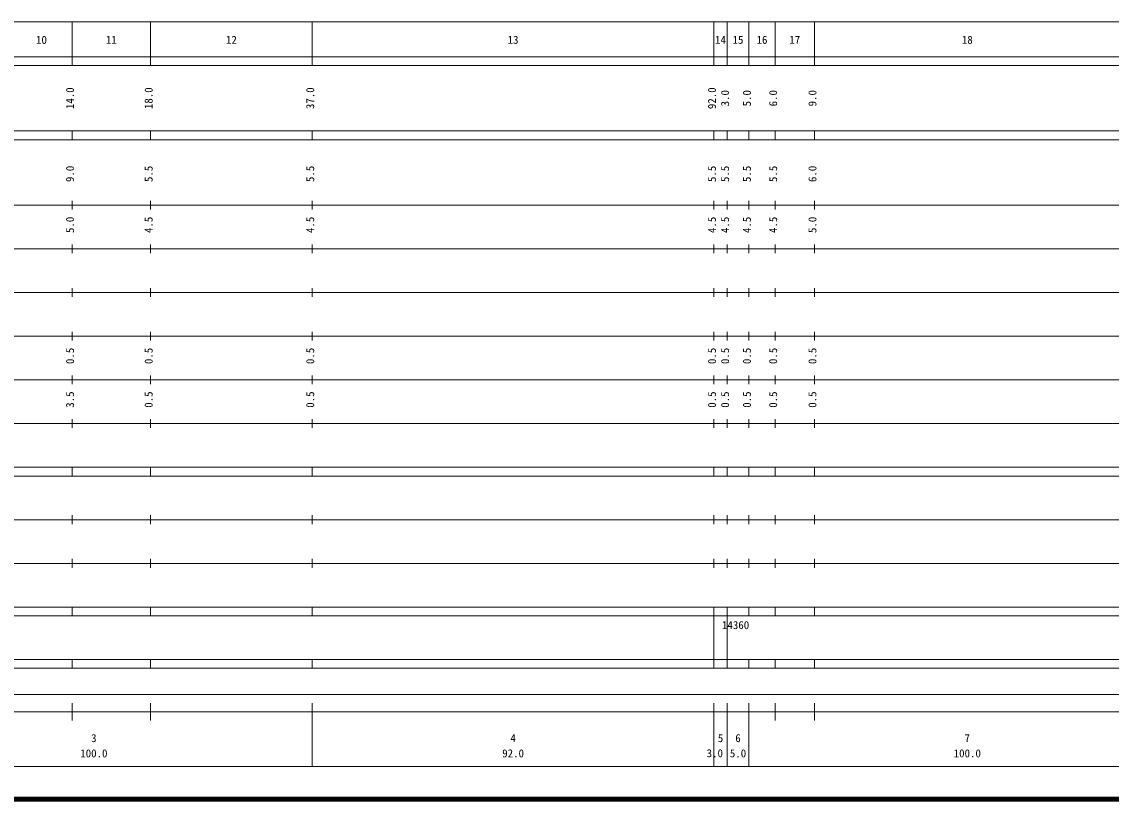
# Model space of a CAD drawing. Units: millimetres on the paper, enlarged 1000 times. Extents: x 40000 to 680000, y 20000 to 380000.
# Drawn here: x 301496 to 550957, y 20000 to 198000 of the extents above; entities that cross this region are included whole.
import ezdxf
from ezdxf.enums import TextEntityAlignment as Align

# ---------------------------------------------------------------- set-up
doc = ezdxf.new("R2010")
doc.units = ezdxf.units.MM
doc.header["$LTSCALE"] = 1000
doc.layers.add('M-TTL', color=2, linetype='Continuous', lineweight=140)
doc.layers.add('M-TTL-BAND', color=7, linetype='Continuous', lineweight=13)
doc.styles.add('ＭＳ ゴシック', font='')
doc.styles.get('ＭＳ ゴシック').set_extended_font_data('MS Gothic')

msp = doc.modelspace()

# ---------------------------------------------------------------- linework, layer by layer
at = {"layer": 'M-TTL'}
msp.add_line((40000, 20000), (680000, 20000), dxfattribs=at)
at = {"layer": 'M-TTL-BAND'}
for p, q in [((68000, 198000), (579000, 198000)), ((313000, 188000), (313000, 198000)), ((331000, 188000), (331000, 198000)), ((368000, 188000), (368000, 198000)), ((460000, 188000), (460000, 198000)), ((463000, 188000), (463000, 198000)), ((468000, 188000), (468000, 198000)), ((474000, 188000), (474000, 198000)), ((483000, 188000), (483000, 198000)), ((40000, 190000), (579000, 190000)), ((40000, 188000), (579000, 188000)), ((40000, 173000), (579000, 173000)), ((313000, 171000), (313000, 173000)), ((331000, 171000), (331000, 173000)), ((368000, 171000), (368000, 173000)), ((460000, 171000), (460000, 173000)), ((463000, 171000), (463000, 173000)), ((468000, 171000), (468000, 173000)), ((474000, 171000), (474000, 173000)), ((483000, 171000), (483000, 173000)), ((40000, 171000), (579000, 171000)), ((40000, 156000), (579000, 156000)), ((313000, 155000), (313000, 157000)), ((331000, 155000), (331000, 157000)), ((368000, 155000), (368000, 157000)), ((460000, 155000), (460000, 157000)), ((463000, 155000), (463000, 157000)), ((468000, 155000), (468000, 157000)), ((474000, 155000), (474000, 157000)), ((483000, 155000), (483000, 157000)), ((46000, 146000), (579000, 146000)), ((313000, 145000), (313000, 147000)), ((331000, 145000), (331000, 147000)), ((368000, 145000), (368000, 147000)), ((460000, 145000), (460000, 147000)), ((463000, 145000), (463000, 147000)), ((468000, 145000), (468000, 147000)), ((474000, 145000), (474000, 147000)), ((483000, 145000), (483000, 147000)), ((52000, 136000), (579000, 136000)), ((313000, 135000), (313000, 137000)), ((331000, 135000), (331000, 137000)), ((368000, 135000), (368000, 137000)), ((460000, 135000), (460000, 137000)), ((463000, 135000), (463000, 137000)), ((468000, 135000), (468000, 137000)), ((474000, 135000), (474000, 137000)), ((483000, 135000), (483000, 137000)), ((46000, 126000), (579000, 126000)), ((313000, 125000), (313000, 127000)), ((331000, 125000), (331000, 127000)), ((368000, 125000), (368000, 127000)), ((460000, 125000), (460000, 127000)), ((463000, 125000), (463000, 127000)), ((468000, 125000), (468000, 127000)), ((474000, 125000), (474000, 127000)), ((483000, 125000), (483000, 127000)), ((52000, 116000), (579000, 116000)), ((313000, 115000), (313000, 117000)), ((331000, 115000), (331000, 117000)), ((368000, 115000), (368000, 117000)), ((460000, 115000), (460000, 117000)), ((463000, 115000), (463000, 117000)), ((468000, 115000), (468000, 117000)), ((474000, 115000), (474000, 117000)), ((483000, 115000), (483000, 117000)), ((46000, 106000), (579000, 106000)), ((313000, 105000), (313000, 107000)), ((331000, 105000), (331000, 107000)), ((368000, 105000), (368000, 107000)), ((460000, 107000), (460000, 105000)), ((463000, 107000), (463000, 105000)), ((468000, 105000), (468000, 107000)), ((474000, 105000), (474000, 107000)), ((483000, 105000), (483000, 107000)), ((40000, 96000), (579000, 96000)), ((313000, 94000), (313000, 96000)), ((331000, 94000), (331000, 96000)), ((368000, 94000), (368000, 96000)), ((460000, 94000), (460000, 96000)), ((463000, 94000), (463000, 96000)), ((468000, 94000), (468000, 96000)), ((474000, 94000), (474000, 96000)), ((483000, 94000), (483000, 96000)), ((40000, 94000), (579000, 94000)), ((313000, 83000), (313000, 85000)), ((331000, 83000), (331000, 85000)), ((368000, 83000), (368000, 85000)), ((460000, 83000), (460000, 85000)), ((463000, 83000), (463000, 85000)), ((468000, 83000), (468000, 85000)), ((474000, 83000), (474000, 85000)), ((483000, 83000), (483000, 85000)), ((49000, 84000), (579000, 84000)), ((313000, 73000), (313000, 75000)), ((331000, 73000), (331000, 75000)), ((368000, 73000), (368000, 75000)), ((460000, 73000), (460000, 75000)), ((463000, 73000), (463000, 75000)), ((468000, 73000), (468000, 75000)), ((474000, 73000), (474000, 75000)), ((483000, 73000), (483000, 75000)), ((40000, 74000), (579000, 74000)), ((40000, 64000), (579000, 64000)), ((313000, 62000), (313000, 64000)), ((331000, 62000), (331000, 64000)), ((368000, 62000), (368000, 64000)), ((460000, 50000), (460000, 64000)), ((463000, 50000), (463000, 64000)), ((468000, 62000), (468000, 64000)), ((474000, 62000), (474000, 64000)), ((483000, 62000), (483000, 64000)), ((40000, 62000), (579000, 62000)), ((40000, 52000), (579000, 52000)), ((40000, 50000), (579000, 50000)), ((313000, 50000), (313000, 52000)), ((331000, 50000), (331000, 52000)), ((368000, 50000), (368000, 52000)), ((468000, 50000), (468000, 52000)), ((474000, 50000), (474000, 52000)), ((483000, 50000), (483000, 52000)), ((71000, 44000), (565000, 44000)), ((40000, 40000), (579000, 40000)), ((313000, 38000), (313000, 42000)), ((331000, 38000), (331000, 42000)), ((368000, 27500), (368000, 42000)), ((460000, 27500), (460000, 42000)), ((463000, 27500), (463000, 42000)), ((468000, 27500), (468000, 42000)), ((474000, 38000), (474000, 42000)), ((483000, 38000), (483000, 42000)), ((68000, 27500), (579000, 27500))]:
    msp.add_line(p, q, dxfattribs=at)

# ---------------------------------------------------------------- texts
at = {"layer": 'M-TTL-BAND', "style": 'ＭＳ ゴシック'}
for s, p in [('10', (306000, 192405)), ('11', (322000, 192405)), ('12', (349500, 192405)), ('13', (414000, 192405)), ('14', (461500, 192405)), ('15', (465500, 192405)), ('16', (471000, 192405)), ('17', (478500, 192405)), ('18', (518000, 192405)), ('3', (318000, 32523)), ('4', (414000, 32523)), ('5', (461500, 32523)), ('6', (465500, 32523)), ('7', (518000, 32523)), ('100.0', (318000, 29033)), ('92.0', (414000, 29033)), ('3.0', (460191, 29068)), ('5.0', (465500, 29033)), ('100.0', (518000, 29033))]:
    msp.add_text(s, height=1833, dxfattribs=at).set_placement(p, align=Align.BOTTOM_CENTER)
for s, p in [('14.0', (314000, 180500)), ('18.0', (332000, 180500)), ('37.0', (369000, 180500)), ('92.0', (461000, 180500)), ('3.0', (464000, 180500)), ('5.0', (469000, 180500)), ('6.0', (475000, 180500)), ('9.0', (484000, 180500)), ('9.0', (314000, 163174)), ('5.5', (332000, 163174)), ('5.5', (369000, 163174)), ('5.5', (461000, 163174)), ('5.5', (464000, 163174)), ('5.5', (469000, 163174)), ('5.5', (475000, 163174)), ('6.0', (484000, 163174)), ('5.0', (314000, 151500)), ('4.5', (332000, 151500)), ('4.5', (369000, 151500)), ('4.5', (461000, 151500)), ('4.5', (464000, 151500)), ('4.5', (469000, 151500)), ('4.5', (475000, 151500)), ('5.0', (484000, 151500)), ('0.5', (314000, 121500)), ('0.5', (332000, 121500)), ('0.5', (369000, 121500)), ('0.5', (461000, 121500)), ('0.5', (464000, 121500)), ('0.5', (469000, 121500)), ('0.5', (475000, 121500)), ('0.5', (484000, 121500)), ('3.5', (314000, 111500)), ('0.5', (332000, 111500)), ('0.5', (369000, 111500)), ('0.5', (461000, 111500)), ('0.5', (464000, 111500)), ('0.5', (469000, 111500)), ('0.5', (475000, 111500)), ('0.5', (484000, 111500))]:
    msp.add_text(s, height=1833, rotation=90, dxfattribs=at).set_placement(p, align=Align.BOTTOM_CENTER)
msp.add_text('14360', height=1833, dxfattribs=at).set_placement((461831, 58405), align=Align.BOTTOM_LEFT)

doc.saveas('drawing.dxf')
